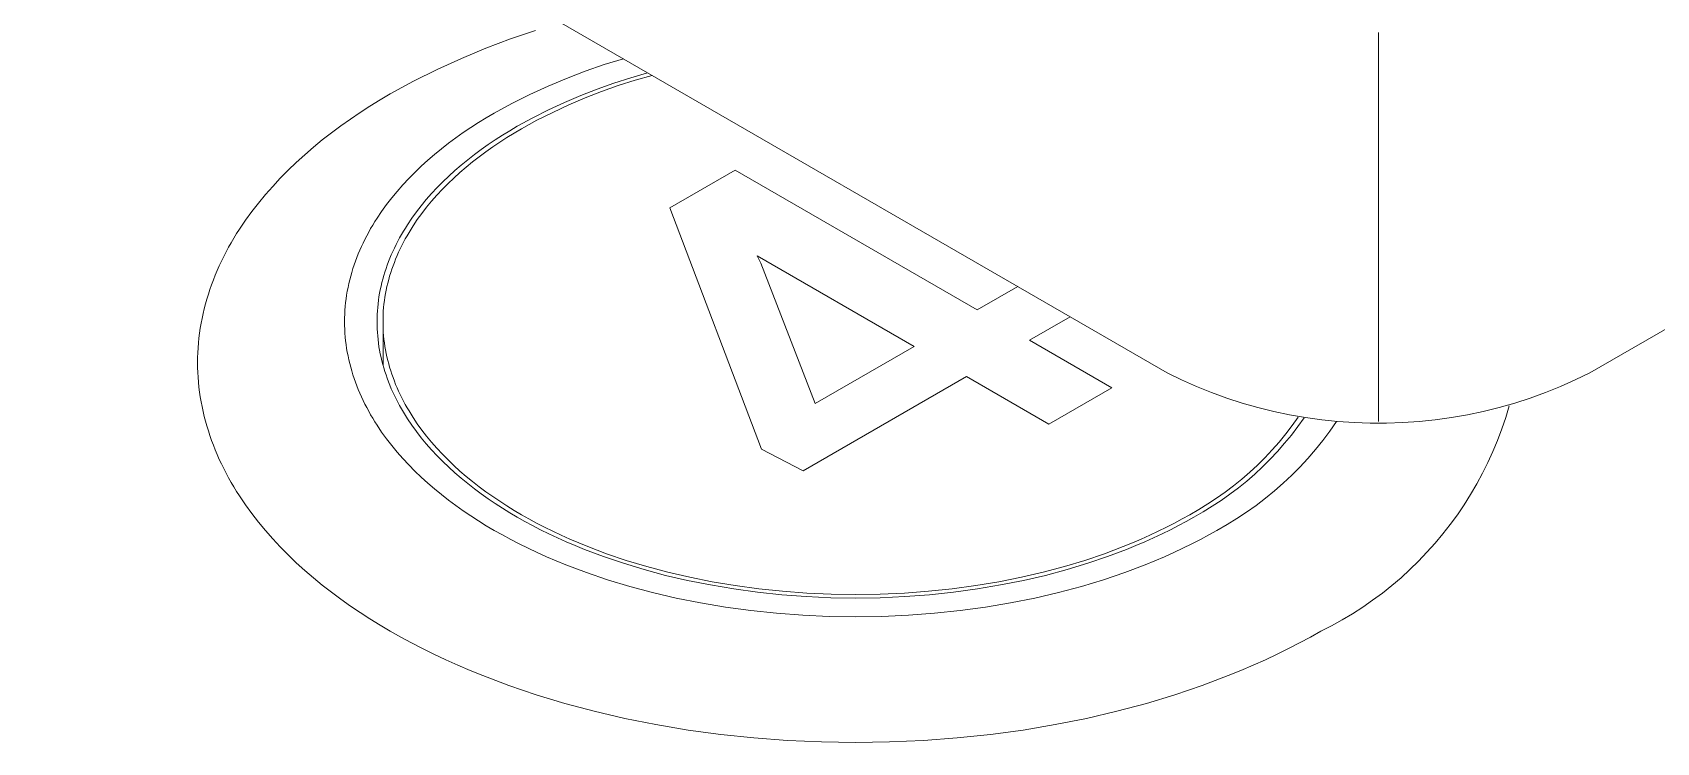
# Model space of a CAD drawing. Header units: millimetres. Extents: x -279 to 4999, y 61 to 3536.
# Drawn here: x 3567.03 to 3584.57, y 2045.53 to 2053.2 of the extents above; entities that cross this region are included whole.
import ezdxf

# ---------------------------------------------------------------- set-up
doc = ezdxf.new("R2010")
doc.units = ezdxf.units.MM
doc.layers.add('ZANO_R', color=7, linetype='Continuous', lineweight=0)

msp = doc.modelspace()

# ---------------------------------------------------------------- linework, layer by layer
at = {"layer": 'ZANO_R'}
for p, q in [((3579.286, 2049.521), (3433.089, 2133.928)), ((3616.644, 2068.452), (3583.854, 2049.521)), ((3572.195, 2053.127), (3571.928, 2053.026)), ((3572.466, 2053.218), (3572.195, 2053.127)), ((3581.57, 2053.195), (3581.57, 2048.993)), ((3571.664, 2052.916), (3571.404, 2052.797)), ((3571.928, 2053.026), (3571.664, 2052.916)), ((3573.208, 2052.848), (3573.415, 2052.911)), ((3571.404, 2052.797), (3571.148, 2052.669)), ((3572.8, 2052.7), (3573.002, 2052.777)), ((3573.002, 2052.777), (3573.208, 2052.848)), ((3573.493, 2052.707), (3573.676, 2052.76)), ((3571.148, 2052.669), (3570.896, 2052.532)), ((3572.403, 2052.526), (3572.6, 2052.617)), ((3572.6, 2052.617), (3572.8, 2052.7)), ((3572.954, 2052.515), (3573.131, 2052.585)), ((3573, 2052.489), (3573.179, 2052.558)), ((3573.131, 2052.585), (3573.311, 2052.649)), ((3573.179, 2052.558), (3573.359, 2052.622)), ((3573.311, 2052.649), (3573.493, 2052.707)), ((3573.359, 2052.622), (3573.541, 2052.68)), ((3573.541, 2052.68), (3573.725, 2052.732)), ((3570.677, 2052.4), (3570.57, 2052.331)), ((3570.786, 2052.467), (3570.677, 2052.4)), ((3570.896, 2052.532), (3570.786, 2052.467)), ((3572.019, 2052.325), (3572.209, 2052.429)), ((3572.209, 2052.429), (3572.403, 2052.526)), ((3572.605, 2052.359), (3572.778, 2052.44)), ((3572.651, 2052.333), (3572.825, 2052.414)), ((3572.778, 2052.44), (3572.954, 2052.515)), ((3572.825, 2052.414), (3573, 2052.489)), ((3570.465, 2052.26), (3570.362, 2052.187)), ((3570.57, 2052.331), (3570.465, 2052.26)), ((3571.766, 2052.169), (3571.849, 2052.222)), ((3571.849, 2052.222), (3571.933, 2052.275)), ((3571.933, 2052.275), (3572.019, 2052.325)), ((3572.267, 2052.182), (3572.435, 2052.273)), ((3572.313, 2052.156), (3572.48, 2052.247)), ((3572.435, 2052.273), (3572.605, 2052.359)), ((3572.48, 2052.247), (3572.651, 2052.333)), ((3570.162, 2052.035), (3570.066, 2051.956)), ((3570.261, 2052.112), (3570.162, 2052.035)), ((3570.362, 2052.187), (3570.261, 2052.112)), ((3571.525, 2051.999), (3571.604, 2052.057)), ((3571.604, 2052.057), (3571.684, 2052.114)), ((3571.684, 2052.114), (3571.766, 2052.169)), ((3571.953, 2051.984), (3572.03, 2052.036)), ((3572.03, 2052.036), (3572.108, 2052.086)), ((3572.078, 2052.011), (3572.155, 2052.061)), ((3572.108, 2052.086), (3572.187, 2052.135)), ((3572.155, 2052.061), (3572.233, 2052.109)), ((3572.187, 2052.135), (3572.267, 2052.182)), ((3572.233, 2052.109), (3572.313, 2052.156)), ((3569.972, 2051.875), (3569.881, 2051.793)), ((3570.066, 2051.956), (3569.972, 2051.875)), ((3571.301, 2051.815), (3571.374, 2051.878)), ((3571.374, 2051.878), (3571.449, 2051.939)), ((3571.449, 2051.939), (3571.525, 2051.999)), ((3571.733, 2051.82), (3571.805, 2051.876)), ((3571.805, 2051.876), (3571.878, 2051.931)), ((3571.856, 2051.854), (3571.929, 2051.908)), ((3571.878, 2051.931), (3571.953, 2051.984)), ((3571.929, 2051.908), (3572.003, 2051.96)), ((3572.003, 2051.96), (3572.078, 2052.011)), ((3569.793, 2051.708), (3569.708, 2051.622)), ((3569.881, 2051.793), (3569.793, 2051.708)), ((3571.096, 2051.618), (3571.162, 2051.685)), ((3571.162, 2051.685), (3571.23, 2051.751)), ((3571.23, 2051.751), (3571.301, 2051.815)), ((3571.528, 2051.644), (3571.595, 2051.704)), ((3571.583, 2051.624), (3571.649, 2051.684)), ((3571.595, 2051.704), (3571.663, 2051.763)), ((3571.649, 2051.684), (3571.716, 2051.742)), ((3571.663, 2051.763), (3571.733, 2051.82)), ((3571.716, 2051.742), (3571.785, 2051.798)), ((3571.785, 2051.798), (3571.856, 2051.854)), ((3573.916, 2051.303), (3574.62, 2051.709)), ((3574.62, 2051.709), (3577.236, 2050.199)), ((3569.626, 2051.534), (3569.547, 2051.445)), ((3569.708, 2051.622), (3569.626, 2051.534)), ((3570.971, 2051.48), (3571.032, 2051.55)), ((3571.032, 2051.55), (3571.096, 2051.618)), ((3571.343, 2051.456), (3571.402, 2051.52)), ((3571.402, 2051.52), (3571.464, 2051.583)), ((3571.459, 2051.502), (3571.52, 2051.564)), ((3571.464, 2051.583), (3571.528, 2051.644)), ((3571.52, 2051.564), (3571.583, 2051.624)), ((3569.471, 2051.354), (3569.399, 2051.261)), ((3569.547, 2051.445), (3569.471, 2051.354)), ((3570.803, 2051.264), (3570.856, 2051.338)), ((3570.856, 2051.338), (3570.912, 2051.41)), ((3570.912, 2051.41), (3570.971, 2051.48)), ((3571.23, 2051.325), (3571.285, 2051.391)), ((3571.285, 2051.391), (3571.343, 2051.456)), ((3571.289, 2051.309), (3571.343, 2051.374)), ((3571.343, 2051.374), (3571.4, 2051.439)), ((3571.4, 2051.439), (3571.459, 2051.502)), ((3569.331, 2051.167), (3569.267, 2051.071)), ((3569.399, 2051.261), (3569.331, 2051.167)), ((3570.73, 2051.153), (3570.753, 2051.19)), ((3570.753, 2051.19), (3570.803, 2051.264)), ((3571.082, 2051.119), (3571.129, 2051.189)), ((3571.129, 2051.189), (3571.178, 2051.257)), ((3571.142, 2051.106), (3571.188, 2051.175)), ((3571.178, 2051.257), (3571.23, 2051.325)), ((3571.188, 2051.175), (3571.237, 2051.242)), ((3571.237, 2051.242), (3571.289, 2051.309)), ((3574.907, 2048.697), (3573.916, 2051.303)), ((3569.236, 2051.023), (3569.206, 2050.974)), ((3569.267, 2051.071), (3569.236, 2051.023)), ((3570.622, 2050.961), (3570.642, 2051)), ((3570.642, 2051), (3570.663, 2051.039)), ((3570.663, 2051.039), (3570.684, 2051.077)), ((3570.684, 2051.077), (3570.706, 2051.115)), ((3570.706, 2051.115), (3570.73, 2051.153)), ((3570.997, 2050.977), (3571.017, 2051.013)), ((3571.017, 2051.013), (3571.038, 2051.049)), ((3571.038, 2051.049), (3571.059, 2051.084)), ((3571.058, 2050.966), (3571.078, 2051.001)), ((3571.059, 2051.084), (3571.082, 2051.119)), ((3571.078, 2051.001), (3571.099, 2051.036)), ((3571.099, 2051.036), (3571.12, 2051.071)), ((3571.12, 2051.071), (3571.142, 2051.106)), ((3569.123, 2050.826), (3569.097, 2050.776)), ((3569.15, 2050.876), (3569.123, 2050.826)), ((3569.177, 2050.925), (3569.15, 2050.876)), ((3569.206, 2050.974), (3569.177, 2050.925)), ((3570.534, 2050.765), (3570.55, 2050.804)), ((3570.55, 2050.804), (3570.567, 2050.844)), ((3570.567, 2050.844), (3570.584, 2050.883)), ((3570.584, 2050.883), (3570.603, 2050.922)), ((3570.603, 2050.922), (3570.622, 2050.961)), ((3570.907, 2050.795), (3570.923, 2050.832)), ((3570.923, 2050.832), (3570.941, 2050.868)), ((3570.941, 2050.868), (3570.958, 2050.905)), ((3570.958, 2050.905), (3570.977, 2050.941)), ((3570.97, 2050.786), (3570.986, 2050.822)), ((3570.977, 2050.941), (3570.997, 2050.977)), ((3570.986, 2050.822), (3571.003, 2050.858)), ((3571.003, 2050.858), (3571.02, 2050.894)), ((3571.02, 2050.894), (3571.039, 2050.93)), ((3571.039, 2050.93), (3571.058, 2050.966)), ((3569.049, 2050.676), (3569.027, 2050.625)), ((3569.073, 2050.726), (3569.049, 2050.676)), ((3569.097, 2050.776), (3569.073, 2050.726)), ((3570.48, 2050.604), (3570.492, 2050.645)), ((3570.492, 2050.645), (3570.506, 2050.685)), ((3570.506, 2050.685), (3570.52, 2050.725)), ((3570.52, 2050.725), (3570.534, 2050.765)), ((3570.837, 2050.608), (3570.85, 2050.646)), ((3570.85, 2050.646), (3570.863, 2050.683)), ((3570.863, 2050.683), (3570.877, 2050.721)), ((3570.877, 2050.721), (3570.891, 2050.758)), ((3570.891, 2050.758), (3570.907, 2050.795)), ((3570.901, 2050.602), (3570.913, 2050.639)), ((3570.913, 2050.639), (3570.926, 2050.676)), ((3570.926, 2050.676), (3570.94, 2050.713)), ((3570.94, 2050.713), (3570.954, 2050.749)), ((3570.954, 2050.749), (3570.97, 2050.786)), ((3574.859, 2050.785), (3574.898, 2050.704)), ((3576.554, 2049.806), (3574.859, 2050.785)), ((3574.898, 2050.704), (3575.486, 2049.189)), ((3568.966, 2050.472), (3568.948, 2050.42)), ((3568.985, 2050.523), (3568.966, 2050.472)), ((3569.005, 2050.574), (3568.985, 2050.523)), ((3569.027, 2050.625), (3569.005, 2050.574)), ((3570.44, 2050.442), (3570.449, 2050.483)), ((3570.449, 2050.483), (3570.458, 2050.523)), ((3570.458, 2050.523), (3570.469, 2050.564)), ((3570.469, 2050.564), (3570.48, 2050.604)), ((3570.788, 2050.418), (3570.796, 2050.457)), ((3570.796, 2050.457), (3570.805, 2050.495)), ((3570.805, 2050.495), (3570.815, 2050.533)), ((3570.815, 2050.533), (3570.826, 2050.571)), ((3570.826, 2050.571), (3570.837, 2050.608)), ((3570.86, 2050.452), (3570.869, 2050.489)), ((3570.869, 2050.489), (3570.879, 2050.527)), ((3570.879, 2050.527), (3570.889, 2050.564)), ((3570.889, 2050.564), (3570.901, 2050.602)), ((3568.915, 2050.317), (3568.9, 2050.265)), ((3568.931, 2050.369), (3568.915, 2050.317)), ((3568.948, 2050.42), (3568.931, 2050.369)), ((3570.41, 2050.237), (3570.414, 2050.278)), ((3570.414, 2050.278), (3570.419, 2050.319)), ((3570.419, 2050.319), (3570.425, 2050.36)), ((3570.425, 2050.36), (3570.432, 2050.401)), ((3570.432, 2050.401), (3570.44, 2050.442)), ((3570.764, 2050.265), (3570.769, 2050.303)), ((3570.769, 2050.303), (3570.774, 2050.342)), ((3570.774, 2050.342), (3570.781, 2050.38)), ((3570.781, 2050.38), (3570.788, 2050.418)), ((3570.828, 2050.263), (3570.833, 2050.301)), ((3570.833, 2050.301), (3570.839, 2050.338)), ((3570.839, 2050.338), (3570.845, 2050.376)), ((3570.845, 2050.376), (3570.852, 2050.414)), ((3570.852, 2050.414), (3570.86, 2050.452)), ((3577.236, 2050.199), (3577.674, 2050.452)), ((3568.863, 2050.108), (3568.853, 2050.055)), ((3568.874, 2050.16), (3568.863, 2050.108)), ((3568.887, 2050.212), (3568.874, 2050.16)), ((3568.9, 2050.265), (3568.887, 2050.212)), ((3570.402, 2050.072), (3570.403, 2050.113)), ((3570.403, 2050.113), (3570.404, 2050.154)), ((3570.404, 2050.154), (3570.407, 2050.196)), ((3570.407, 2050.196), (3570.41, 2050.237)), ((3570.753, 2050.111), (3570.755, 2050.149)), ((3570.753, 2050.072), (3570.753, 2050.111)), ((3570.755, 2050.149), (3570.757, 2050.188)), ((3570.757, 2050.188), (3570.76, 2050.226)), ((3570.76, 2050.226), (3570.764, 2050.265)), ((3570.818, 2050.11), (3570.819, 2050.148)), ((3570.818, 2050.072), (3570.818, 2050.11)), ((3570.819, 2050.148), (3570.821, 2050.186)), ((3570.821, 2050.186), (3570.824, 2050.224)), ((3570.824, 2050.224), (3570.828, 2050.263)), ((3578.24, 2050.125), (3577.802, 2049.872)), ((3568.836, 2049.949), (3568.83, 2049.896)), ((3568.844, 2050.002), (3568.836, 2049.949)), ((3568.853, 2050.055), (3568.844, 2050.002)), ((3570.403, 2050.031), (3570.402, 2050.072)), ((3570.404, 2049.99), (3570.403, 2050.031)), ((3570.407, 2049.948), (3570.404, 2049.99)), ((3570.41, 2049.907), (3570.407, 2049.948)), ((3570.753, 2050.033), (3570.753, 2050.072)), ((3570.755, 2049.995), (3570.753, 2050.033)), ((3570.757, 2049.956), (3570.755, 2049.995)), ((3570.76, 2049.918), (3570.757, 2049.956)), ((3570.818, 2050.034), (3570.818, 2050.072)), ((3570.819, 2049.996), (3570.818, 2050.034)), ((3570.818, 2049.996), (3570.818, 2049.602)), ((3570.821, 2049.958), (3570.819, 2049.996)), ((3570.824, 2049.92), (3570.821, 2049.958)), ((3568.82, 2049.79), (3568.817, 2049.737)), ((3568.824, 2049.843), (3568.82, 2049.79)), ((3568.83, 2049.896), (3568.824, 2049.843)), ((3570.414, 2049.866), (3570.41, 2049.907)), ((3570.419, 2049.825), (3570.414, 2049.866)), ((3570.425, 2049.784), (3570.419, 2049.825)), ((3570.432, 2049.743), (3570.425, 2049.784)), ((3570.764, 2049.879), (3570.76, 2049.918)), ((3570.769, 2049.841), (3570.764, 2049.879)), ((3570.774, 2049.802), (3570.769, 2049.841)), ((3570.781, 2049.764), (3570.774, 2049.802)), ((3570.788, 2049.726), (3570.781, 2049.764)), ((3570.828, 2049.881), (3570.824, 2049.92)), ((3570.833, 2049.843), (3570.828, 2049.881)), ((3570.839, 2049.806), (3570.833, 2049.843)), ((3570.845, 2049.768), (3570.839, 2049.806)), ((3570.852, 2049.73), (3570.845, 2049.768)), ((3575.486, 2049.189), (3576.554, 2049.806)), ((3577.802, 2049.872), (3578.691, 2049.359)), ((3568.817, 2049.737), (3568.815, 2049.684)), ((3568.815, 2049.684), (3568.815, 2049.631)), ((3568.815, 2049.631), (3568.815, 2049.578)), ((3568.815, 2049.578), (3568.817, 2049.525)), ((3570.44, 2049.702), (3570.432, 2049.743)), ((3570.449, 2049.661), (3570.44, 2049.702)), ((3570.458, 2049.621), (3570.449, 2049.661)), ((3570.469, 2049.58), (3570.458, 2049.621)), ((3570.48, 2049.54), (3570.469, 2049.58)), ((3570.796, 2049.687), (3570.788, 2049.726)), ((3570.805, 2049.649), (3570.796, 2049.687)), ((3570.815, 2049.611), (3570.805, 2049.649)), ((3570.826, 2049.573), (3570.815, 2049.611)), ((3570.86, 2049.692), (3570.852, 2049.73)), ((3570.869, 2049.655), (3570.86, 2049.692)), ((3570.879, 2049.617), (3570.869, 2049.655)), ((3570.889, 2049.58), (3570.879, 2049.617)), ((3570.901, 2049.542), (3570.889, 2049.58)), ((3568.817, 2049.525), (3568.82, 2049.472)), ((3568.82, 2049.472), (3568.824, 2049.419)), ((3568.824, 2049.419), (3568.83, 2049.366)), ((3570.492, 2049.499), (3570.48, 2049.54)), ((3570.506, 2049.459), (3570.492, 2049.499)), ((3570.52, 2049.419), (3570.506, 2049.459)), ((3570.534, 2049.379), (3570.52, 2049.419)), ((3570.837, 2049.536), (3570.826, 2049.573)), ((3570.85, 2049.498), (3570.837, 2049.536)), ((3570.863, 2049.461), (3570.85, 2049.498)), ((3570.877, 2049.423), (3570.863, 2049.461)), ((3570.891, 2049.386), (3570.877, 2049.423)), ((3570.913, 2049.505), (3570.901, 2049.542)), ((3570.926, 2049.468), (3570.913, 2049.505)), ((3570.94, 2049.431), (3570.926, 2049.468)), ((3570.954, 2049.395), (3570.94, 2049.431)), ((3577.121, 2049.479), (3575.357, 2048.461)), ((3578.01, 2048.965), (3577.121, 2049.479)), ((3579.286, 2049.521), (3579.444, 2049.444)), ((3579.444, 2049.444), (3579.604, 2049.373)), ((3583.536, 2049.373), (3583.696, 2049.444)), ((3583.696, 2049.444), (3583.854, 2049.521)), ((3568.83, 2049.366), (3568.836, 2049.313)), ((3568.836, 2049.313), (3568.844, 2049.26)), ((3568.844, 2049.26), (3568.853, 2049.207)), ((3570.55, 2049.34), (3570.534, 2049.379)), ((3570.567, 2049.3), (3570.55, 2049.34)), ((3570.584, 2049.261), (3570.567, 2049.3)), ((3570.603, 2049.222), (3570.584, 2049.261)), ((3570.907, 2049.349), (3570.891, 2049.386)), ((3570.923, 2049.312), (3570.907, 2049.349)), ((3570.941, 2049.276), (3570.923, 2049.312)), ((3570.958, 2049.239), (3570.941, 2049.276)), ((3570.97, 2049.358), (3570.954, 2049.395)), ((3570.977, 2049.203), (3570.958, 2049.239)), ((3570.986, 2049.322), (3570.97, 2049.358)), ((3571.003, 2049.286), (3570.986, 2049.322)), ((3571.02, 2049.25), (3571.003, 2049.286)), ((3571.039, 2049.214), (3571.02, 2049.25)), ((3578.691, 2049.359), (3578.01, 2048.965)), ((3579.604, 2049.373), (3579.767, 2049.308)), ((3579.767, 2049.308), (3579.932, 2049.248)), ((3579.932, 2049.248), (3580.099, 2049.194)), ((3583.041, 2049.194), (3583.208, 2049.248)), ((3583.208, 2049.248), (3583.373, 2049.308)), ((3583.373, 2049.308), (3583.536, 2049.373)), ((3568.853, 2049.207), (3568.863, 2049.155)), ((3568.863, 2049.155), (3568.874, 2049.102)), ((3568.874, 2049.102), (3568.887, 2049.05)), ((3568.887, 2049.05), (3568.9, 2048.998)), ((3570.622, 2049.183), (3570.603, 2049.222)), ((3570.642, 2049.144), (3570.622, 2049.183)), ((3570.663, 2049.105), (3570.642, 2049.144)), ((3570.684, 2049.067), (3570.663, 2049.105)), ((3570.706, 2049.029), (3570.684, 2049.067)), ((3570.997, 2049.167), (3570.977, 2049.203)), ((3571.017, 2049.131), (3570.997, 2049.167)), ((3571.038, 2049.095), (3571.017, 2049.131)), ((3571.059, 2049.06), (3571.038, 2049.095)), ((3571.058, 2049.178), (3571.039, 2049.214)), ((3571.078, 2049.143), (3571.058, 2049.178)), ((3571.082, 2049.025), (3571.059, 2049.06)), ((3571.099, 2049.108), (3571.078, 2049.143)), ((3571.12, 2049.073), (3571.099, 2049.108)), ((3571.142, 2049.038), (3571.12, 2049.073)), ((3580.099, 2049.194), (3580.268, 2049.146)), ((3580.268, 2049.146), (3580.439, 2049.103)), ((3580.439, 2049.103), (3580.61, 2049.067)), ((3580.61, 2049.067), (3580.783, 2049.037)), ((3582.357, 2049.037), (3582.53, 2049.067)), ((3582.53, 2049.067), (3582.702, 2049.103)), ((3582.702, 2049.103), (3582.872, 2049.146)), ((3582.872, 2049.146), (3583.041, 2049.194)), ((3582.944, 2049.037), (3582.982, 2049.162)), ((3568.9, 2048.998), (3568.915, 2048.946)), ((3568.915, 2048.946), (3568.931, 2048.894)), ((3568.931, 2048.894), (3568.948, 2048.842)), ((3570.73, 2048.991), (3570.706, 2049.029)), ((3570.753, 2048.954), (3570.73, 2048.991)), ((3570.803, 2048.88), (3570.753, 2048.954)), ((3570.856, 2048.806), (3570.803, 2048.88)), ((3571.129, 2048.955), (3571.082, 2049.025)), ((3571.178, 2048.887), (3571.129, 2048.955)), ((3571.188, 2048.969), (3571.142, 2049.038)), ((3571.23, 2048.819), (3571.178, 2048.887)), ((3571.237, 2048.902), (3571.188, 2048.969)), ((3571.289, 2048.835), (3571.237, 2048.902)), ((3580.638, 2048.951), (3580.569, 2048.86)), ((3580.7, 2048.939), (3580.63, 2048.848)), ((3580.704, 2049.043), (3580.638, 2048.951)), ((3580.767, 2049.033), (3580.7, 2048.939)), ((3580.783, 2049.037), (3580.957, 2049.012)), ((3580.957, 2049.012), (3581.132, 2048.994)), ((3581.043, 2048.89), (3580.968, 2048.789)), ((3581.115, 2048.993), (3581.043, 2048.89)), ((3581.132, 2048.994), (3581.307, 2048.982)), ((3581.307, 2048.982), (3581.482, 2048.976)), ((3581.482, 2048.976), (3581.658, 2048.976)), ((3581.658, 2048.976), (3581.833, 2048.982)), ((3581.833, 2048.982), (3582.009, 2048.994)), ((3582.009, 2048.994), (3582.183, 2049.012)), ((3582.183, 2049.012), (3582.357, 2049.037)), ((3582.856, 2048.791), (3582.902, 2048.914)), ((3582.902, 2048.914), (3582.944, 2049.037)), ((3568.948, 2048.842), (3568.966, 2048.79)), ((3568.966, 2048.79), (3568.985, 2048.739)), ((3568.985, 2048.739), (3569.005, 2048.688)), ((3570.912, 2048.734), (3570.856, 2048.806)), ((3570.971, 2048.664), (3570.912, 2048.734)), ((3571.285, 2048.753), (3571.23, 2048.819)), ((3571.343, 2048.688), (3571.285, 2048.753)), ((3571.343, 2048.77), (3571.289, 2048.835)), ((3571.4, 2048.705), (3571.343, 2048.77)), ((3571.459, 2048.642), (3571.4, 2048.705)), ((3580.497, 2048.773), (3580.421, 2048.687)), ((3580.556, 2048.759), (3580.48, 2048.672)), ((3580.569, 2048.86), (3580.497, 2048.773)), ((3580.63, 2048.848), (3580.556, 2048.759)), ((3580.968, 2048.789), (3580.889, 2048.691)), ((3582.806, 2048.671), (3582.856, 2048.791)), ((3569.005, 2048.688), (3569.027, 2048.637)), ((3569.027, 2048.637), (3569.049, 2048.586)), ((3569.049, 2048.586), (3569.073, 2048.536)), ((3569.073, 2048.536), (3569.097, 2048.486)), ((3571.032, 2048.594), (3570.971, 2048.664)), ((3571.096, 2048.526), (3571.032, 2048.594)), ((3571.162, 2048.459), (3571.096, 2048.526)), ((3571.402, 2048.624), (3571.343, 2048.688)), ((3571.464, 2048.561), (3571.402, 2048.624)), ((3571.52, 2048.58), (3571.459, 2048.642)), ((3571.528, 2048.5), (3571.464, 2048.561)), ((3571.583, 2048.52), (3571.52, 2048.58)), ((3575.357, 2048.461), (3574.907, 2048.697)), ((3580.263, 2048.524), (3580.179, 2048.447)), ((3580.343, 2048.604), (3580.263, 2048.524)), ((3580.401, 2048.588), (3580.319, 2048.506)), ((3580.421, 2048.687), (3580.343, 2048.604)), ((3580.48, 2048.672), (3580.401, 2048.588)), ((3580.807, 2048.596), (3580.721, 2048.503)), ((3580.889, 2048.691), (3580.807, 2048.596)), ((3582.693, 2048.435), (3582.751, 2048.552)), ((3582.751, 2048.552), (3582.806, 2048.671)), ((3569.097, 2048.486), (3569.123, 2048.436)), ((3569.123, 2048.436), (3569.15, 2048.387)), ((3569.15, 2048.387), (3569.177, 2048.337)), ((3571.23, 2048.393), (3571.162, 2048.459)), ((3571.301, 2048.329), (3571.23, 2048.393)), ((3571.595, 2048.44), (3571.528, 2048.5)), ((3571.649, 2048.46), (3571.583, 2048.52)), ((3571.663, 2048.381), (3571.595, 2048.44)), ((3571.716, 2048.402), (3571.649, 2048.46)), ((3571.733, 2048.324), (3571.663, 2048.381)), ((3571.785, 2048.346), (3571.716, 2048.402)), ((3580.094, 2048.372), (3580.005, 2048.3)), ((3580.148, 2048.352), (3580.058, 2048.279)), ((3580.179, 2048.447), (3580.094, 2048.372)), ((3580.235, 2048.427), (3580.148, 2048.352)), ((3580.319, 2048.506), (3580.235, 2048.427)), ((3580.633, 2048.414), (3580.541, 2048.328)), ((3580.721, 2048.503), (3580.633, 2048.414)), ((3582.631, 2048.32), (3582.693, 2048.435)), ((3569.177, 2048.337), (3569.206, 2048.288)), ((3569.206, 2048.288), (3569.236, 2048.24)), ((3569.236, 2048.24), (3569.267, 2048.191)), ((3569.267, 2048.191), (3569.331, 2048.096)), ((3571.374, 2048.266), (3571.301, 2048.329)), ((3571.449, 2048.205), (3571.374, 2048.266)), ((3571.525, 2048.145), (3571.449, 2048.205)), ((3571.805, 2048.268), (3571.733, 2048.324)), ((3571.856, 2048.29), (3571.785, 2048.346)), ((3571.878, 2048.213), (3571.805, 2048.268)), ((3571.929, 2048.236), (3571.856, 2048.29)), ((3571.953, 2048.16), (3571.878, 2048.213)), ((3572.003, 2048.184), (3571.929, 2048.236)), ((3572.078, 2048.133), (3572.003, 2048.184)), ((3579.915, 2048.232), (3579.822, 2048.166)), ((3579.966, 2048.209), (3579.872, 2048.142)), ((3580.005, 2048.3), (3579.915, 2048.232)), ((3580.058, 2048.279), (3579.966, 2048.209)), ((3580.446, 2048.245), (3580.349, 2048.165)), ((3580.541, 2048.328), (3580.446, 2048.245)), ((3582.496, 2048.096), (3582.565, 2048.207)), ((3582.565, 2048.207), (3582.631, 2048.32)), ((3569.331, 2048.096), (3569.399, 2048.002)), ((3569.399, 2048.002), (3569.471, 2047.909)), ((3571.604, 2048.087), (3571.525, 2048.145)), ((3571.684, 2048.03), (3571.604, 2048.087)), ((3571.766, 2047.975), (3571.684, 2048.03)), ((3572.03, 2048.108), (3571.953, 2048.16)), ((3572.108, 2048.058), (3572.03, 2048.108)), ((3572.155, 2048.083), (3572.078, 2048.133)), ((3572.187, 2048.009), (3572.108, 2048.058)), ((3572.233, 2048.035), (3572.155, 2048.083)), ((3572.267, 2047.962), (3572.187, 2048.009)), ((3572.313, 2047.988), (3572.233, 2048.035)), ((3579.63, 2048.044), (3579.531, 2047.988)), ((3579.677, 2048.019), (3579.576, 2047.962)), ((3579.727, 2048.104), (3579.63, 2048.044)), ((3579.775, 2048.079), (3579.677, 2048.019)), ((3579.822, 2048.166), (3579.727, 2048.104)), ((3579.872, 2048.142), (3579.775, 2048.079)), ((3580.146, 2048.016), (3580.041, 2047.946)), ((3580.249, 2048.088), (3580.146, 2048.016)), ((3580.349, 2048.165), (3580.249, 2048.088)), ((3582.422, 2047.988), (3582.496, 2048.096)), ((3569.471, 2047.909), (3569.547, 2047.818)), ((3571.849, 2047.922), (3571.766, 2047.975)), ((3571.933, 2047.869), (3571.849, 2047.922)), ((3572.019, 2047.819), (3571.933, 2047.869)), ((3572.349, 2047.916), (3572.267, 2047.962)), ((3572.394, 2047.943), (3572.313, 2047.988)), ((3572.433, 2047.87), (3572.349, 2047.916)), ((3572.477, 2047.898), (3572.394, 2047.943)), ((3572.52, 2047.825), (3572.433, 2047.87)), ((3572.563, 2047.853), (3572.477, 2047.898)), ((3572.61, 2047.781), (3572.52, 2047.825)), ((3572.651, 2047.81), (3572.563, 2047.853)), ((3579.28, 2047.853), (3579.192, 2047.81)), ((3579.323, 2047.825), (3579.233, 2047.781)), ((3579.366, 2047.898), (3579.28, 2047.853)), ((3579.41, 2047.87), (3579.323, 2047.825)), ((3579.45, 2047.943), (3579.366, 2047.898)), ((3579.494, 2047.916), (3579.41, 2047.87)), ((3579.531, 2047.988), (3579.45, 2047.943)), ((3579.576, 2047.962), (3579.494, 2047.916)), ((3579.934, 2047.881), (3579.824, 2047.819)), ((3580.041, 2047.946), (3579.934, 2047.881)), ((3582.265, 2047.78), (3582.345, 2047.883)), ((3582.345, 2047.883), (3582.422, 2047.988)), ((3569.547, 2047.818), (3569.626, 2047.728)), ((3569.626, 2047.728), (3569.708, 2047.64)), ((3572.107, 2047.769), (3572.019, 2047.819)), ((3572.197, 2047.721), (3572.107, 2047.769)), ((3572.29, 2047.673), (3572.197, 2047.721)), ((3572.385, 2047.625), (3572.29, 2047.673)), ((3572.702, 2047.738), (3572.61, 2047.781)), ((3572.742, 2047.767), (3572.651, 2047.81)), ((3572.797, 2047.695), (3572.702, 2047.738)), ((3572.836, 2047.725), (3572.742, 2047.767)), ((3572.894, 2047.654), (3572.797, 2047.695)), ((3572.931, 2047.684), (3572.836, 2047.725)), ((3572.993, 2047.613), (3572.894, 2047.654)), ((3573.029, 2047.644), (3572.931, 2047.684)), ((3578.912, 2047.684), (3578.814, 2047.644)), ((3578.95, 2047.654), (3578.85, 2047.613)), ((3579.007, 2047.725), (3578.912, 2047.684)), ((3579.047, 2047.695), (3578.95, 2047.654)), ((3579.101, 2047.767), (3579.007, 2047.725)), ((3579.141, 2047.738), (3579.047, 2047.695)), ((3579.192, 2047.81), (3579.101, 2047.767)), ((3579.233, 2047.781), (3579.141, 2047.738)), ((3579.553, 2047.673), (3579.458, 2047.625)), ((3579.646, 2047.721), (3579.553, 2047.673)), ((3579.737, 2047.769), (3579.646, 2047.721)), ((3579.824, 2047.819), (3579.737, 2047.769)), ((3582.094, 2047.582), (3582.181, 2047.68)), ((3582.181, 2047.68), (3582.265, 2047.78)), ((3569.708, 2047.64), (3569.793, 2047.554)), ((3569.793, 2047.554), (3569.881, 2047.47)), ((3572.484, 2047.579), (3572.385, 2047.625)), ((3572.585, 2047.534), (3572.484, 2047.579)), ((3572.688, 2047.49), (3572.585, 2047.534)), ((3572.794, 2047.446), (3572.688, 2047.49)), ((3573.199, 2047.536), (3572.993, 2047.613)), ((3573.233, 2047.567), (3573.029, 2047.644)), ((3573.414, 2047.463), (3573.199, 2047.536)), ((3573.445, 2047.495), (3573.233, 2047.567)), ((3573.666, 2047.429), (3573.445, 2047.495)), ((3578.398, 2047.495), (3578.177, 2047.429)), ((3578.61, 2047.567), (3578.398, 2047.495)), ((3578.644, 2047.536), (3578.43, 2047.463)), ((3578.814, 2047.644), (3578.61, 2047.567)), ((3578.85, 2047.613), (3578.644, 2047.536)), ((3579.155, 2047.49), (3579.049, 2047.446)), ((3579.258, 2047.534), (3579.155, 2047.49)), ((3579.359, 2047.579), (3579.258, 2047.534)), ((3579.458, 2047.625), (3579.359, 2047.579)), ((3581.91, 2047.397), (3582.004, 2047.488)), ((3582.004, 2047.488), (3582.094, 2047.582)), ((3569.881, 2047.47), (3569.972, 2047.387)), ((3569.972, 2047.387), (3570.066, 2047.306)), ((3570.066, 2047.306), (3570.162, 2047.227)), ((3573.014, 2047.364), (3572.794, 2047.446)), ((3573.243, 2047.286), (3573.014, 2047.364)), ((3573.637, 2047.395), (3573.414, 2047.463)), ((3573.869, 2047.333), (3573.637, 2047.395)), ((3573.894, 2047.368), (3573.666, 2047.429)), ((3574.108, 2047.278), (3573.869, 2047.333)), ((3574.131, 2047.313), (3573.894, 2047.368)), ((3574.373, 2047.264), (3574.131, 2047.313)), ((3577.713, 2047.313), (3577.47, 2047.264)), ((3577.949, 2047.368), (3577.713, 2047.313)), ((3577.974, 2047.333), (3577.735, 2047.278)), ((3578.177, 2047.429), (3577.949, 2047.368)), ((3578.206, 2047.395), (3577.974, 2047.333)), ((3578.43, 2047.463), (3578.206, 2047.395)), ((3578.829, 2047.364), (3578.6, 2047.286)), ((3579.049, 2047.446), (3578.829, 2047.364)), ((3581.714, 2047.224), (3581.814, 2047.308)), ((3581.814, 2047.308), (3581.91, 2047.397)), ((3570.162, 2047.227), (3570.261, 2047.15)), ((3570.261, 2047.15), (3570.362, 2047.075)), ((3573.482, 2047.214), (3573.243, 2047.286)), ((3573.729, 2047.148), (3573.482, 2047.214)), ((3573.985, 2047.088), (3573.729, 2047.148)), ((3574.354, 2047.229), (3574.108, 2047.278)), ((3574.606, 2047.186), (3574.354, 2047.229)), ((3574.622, 2047.222), (3574.373, 2047.264)), ((3574.862, 2047.151), (3574.606, 2047.186)), ((3574.876, 2047.188), (3574.622, 2047.222)), ((3575.124, 2047.124), (3574.862, 2047.151)), ((3575.134, 2047.161), (3574.876, 2047.188)), ((3575.388, 2047.104), (3575.124, 2047.124)), ((3575.394, 2047.141), (3575.134, 2047.161)), ((3575.657, 2047.129), (3575.394, 2047.141)), ((3575.922, 2047.125), (3575.657, 2047.129)), ((3576.186, 2047.129), (3575.922, 2047.125)), ((3576.449, 2047.141), (3576.186, 2047.129)), ((3576.71, 2047.161), (3576.449, 2047.141)), ((3576.72, 2047.124), (3576.455, 2047.104)), ((3576.967, 2047.188), (3576.71, 2047.161)), ((3576.981, 2047.151), (3576.72, 2047.124)), ((3577.221, 2047.222), (3576.967, 2047.188)), ((3577.238, 2047.186), (3576.981, 2047.151)), ((3577.47, 2047.264), (3577.221, 2047.222)), ((3577.489, 2047.229), (3577.238, 2047.186)), ((3577.735, 2047.278), (3577.489, 2047.229)), ((3578.114, 2047.148), (3577.858, 2047.088)), ((3578.361, 2047.214), (3578.114, 2047.148)), ((3578.6, 2047.286), (3578.361, 2047.214)), ((3581.507, 2047.064), (3581.612, 2047.142)), ((3581.612, 2047.142), (3581.714, 2047.224)), ((3570.362, 2047.075), (3570.465, 2047.002)), ((3570.465, 2047.002), (3570.57, 2046.931)), ((3574.247, 2047.036), (3573.985, 2047.088)), ((3574.516, 2046.991), (3574.247, 2047.036)), ((3574.791, 2046.953), (3574.516, 2046.991)), ((3575.069, 2046.924), (3574.791, 2046.953)), ((3575.654, 2047.092), (3575.388, 2047.104)), ((3575.922, 2047.088), (3575.654, 2047.092)), ((3576.189, 2047.092), (3575.922, 2047.088)), ((3576.455, 2047.104), (3576.189, 2047.092)), ((3577.052, 2046.953), (3576.774, 2046.924)), ((3577.327, 2046.991), (3577.052, 2046.953)), ((3577.596, 2047.036), (3577.327, 2046.991)), ((3577.858, 2047.088), (3577.596, 2047.036)), ((3581.29, 2046.919), (3581.4, 2046.99)), ((3581.4, 2046.99), (3581.507, 2047.064)), ((3570.57, 2046.931), (3570.677, 2046.862)), ((3570.677, 2046.862), (3570.786, 2046.795)), ((3570.786, 2046.795), (3570.896, 2046.73)), ((3575.352, 2046.903), (3575.069, 2046.924)), ((3575.636, 2046.89), (3575.352, 2046.903)), ((3575.922, 2046.886), (3575.636, 2046.89)), ((3576.207, 2046.89), (3575.922, 2046.886)), ((3576.492, 2046.903), (3576.207, 2046.89)), ((3576.774, 2046.924), (3576.492, 2046.903)), ((3580.947, 2046.73), (3581.063, 2046.789)), ((3581.063, 2046.789), (3581.178, 2046.852)), ((3581.178, 2046.852), (3581.29, 2046.919)), ((3570.896, 2046.73), (3571.009, 2046.666)), ((3571.009, 2046.666), (3571.125, 2046.603)), ((3571.125, 2046.603), (3571.245, 2046.542)), ((3580.598, 2046.542), (3580.718, 2046.603)), ((3580.718, 2046.603), (3580.834, 2046.666)), ((3580.834, 2046.666), (3580.947, 2046.73)), ((3571.245, 2046.542), (3571.368, 2046.481)), ((3571.368, 2046.481), (3571.495, 2046.421)), ((3571.495, 2046.421), (3571.625, 2046.363)), ((3580.218, 2046.363), (3580.348, 2046.421)), ((3580.348, 2046.421), (3580.475, 2046.481)), ((3580.475, 2046.481), (3580.598, 2046.542)), ((3571.625, 2046.363), (3571.758, 2046.306)), ((3571.758, 2046.306), (3571.895, 2046.25)), ((3571.895, 2046.25), (3572.178, 2046.144)), ((3579.666, 2046.144), (3579.948, 2046.25)), ((3579.948, 2046.25), (3580.085, 2046.306)), ((3580.085, 2046.306), (3580.218, 2046.363)), ((3572.178, 2046.144), (3572.473, 2046.044)), ((3579.37, 2046.044), (3579.666, 2046.144)), ((3572.473, 2046.044), (3572.78, 2045.951)), ((3572.78, 2045.951), (3573.099, 2045.866)), ((3578.744, 2045.866), (3579.063, 2045.951)), ((3579.063, 2045.951), (3579.37, 2046.044)), ((3573.099, 2045.866), (3573.428, 2045.789)), ((3573.428, 2045.789), (3573.766, 2045.721)), ((3573.766, 2045.721), (3574.112, 2045.663)), ((3577.731, 2045.663), (3578.077, 2045.721)), ((3578.077, 2045.721), (3578.415, 2045.789)), ((3578.415, 2045.789), (3578.744, 2045.866)), ((3574.112, 2045.663), (3574.465, 2045.615)), ((3574.465, 2045.615), (3574.824, 2045.577)), ((3574.824, 2045.577), (3575.188, 2045.55)), ((3575.188, 2045.55), (3575.554, 2045.534)), ((3576.289, 2045.534), (3576.656, 2045.55)), ((3576.656, 2045.55), (3577.019, 2045.577)), ((3577.019, 2045.577), (3577.378, 2045.615)), ((3577.378, 2045.615), (3577.731, 2045.663)), ((3575.554, 2045.534), (3575.922, 2045.528)), ((3575.922, 2045.528), (3576.289, 2045.534))]:
    msp.add_line(p, q, dxfattribs=at)

doc.saveas('drawing.dxf')
